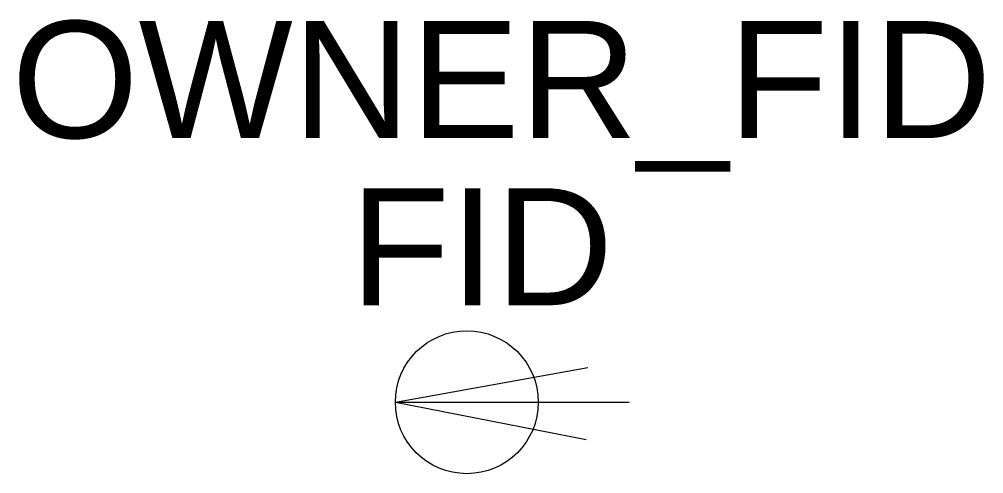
# Model space of a CAD drawing. Header units: millimetres. Extents: x -689 to 796, y -110 to 589.
import ezdxf
from ezdxf.enums import TextEntityAlignment as Align

# ---------------------------------------------------------------- set-up
doc = ezdxf.new("R2010")
doc.units = ezdxf.units.MM
doc.header["$LTSCALE"] = 0.25
doc.layers.get('0').update_dxf_attribs({"color": 252})
doc.layers.add('__ELEMENT_UCHWYT', color=6, linetype='Continuous')
doc.styles.add('opis_czujki_2', font='arial.ttf')

msp = doc.modelspace()

# ---------------------------------------------------------------- linework, layer by layer
for q in [(186.2, 53.4), (183.7, -57.6), (200, 0)]:
    msp.add_line((-110, 0), q)
msp.add_circle((0, 0), 110)
at = {"layer": '__ELEMENT_UCHWYT', "color": 6}
msp.add_line((0, 0), (250, 0), dxfattribs=at)

# ---------------------------------------------------------------- texts
at = {"style": 'opis_czujki_2', "flags": 9}
for tag, p in [('OWNER_FID', (53.4, 496.5)), ('FID', (23, 239.2))]:
    msp.add_attdef(tag, text='XX', height=180, dxfattribs=at).set_placement(p, align=Align.MIDDLE_CENTER)

doc.saveas('drawing.dxf')
